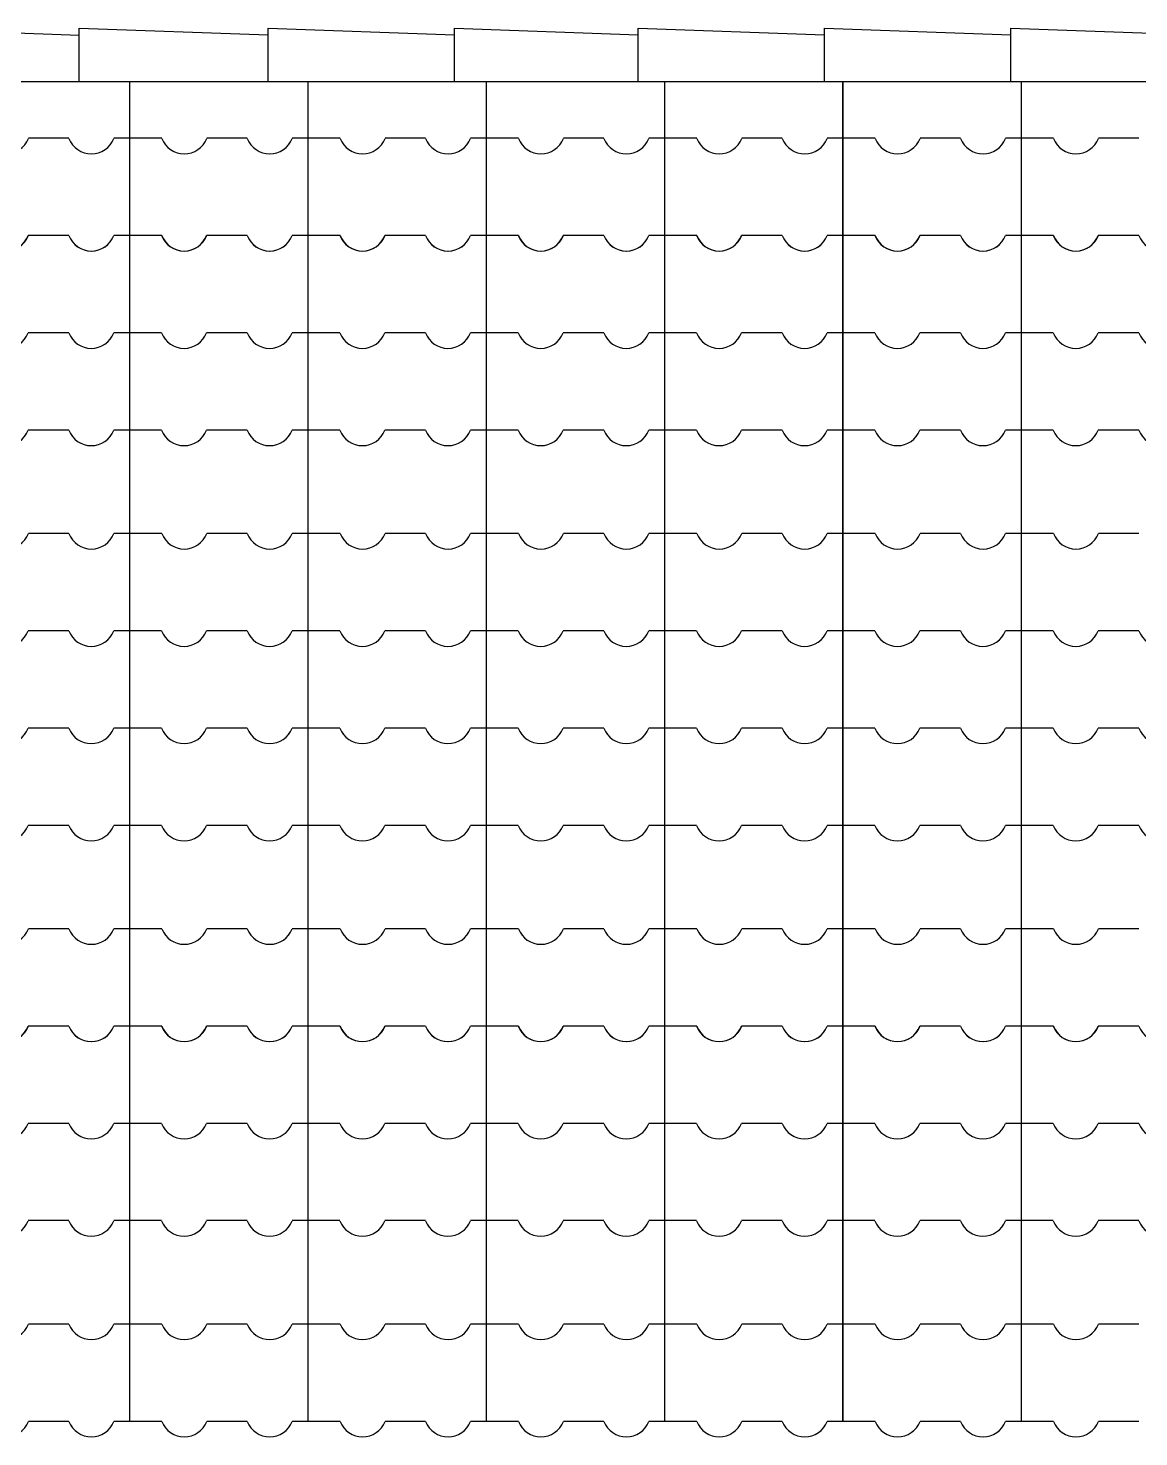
# Model space of a CAD drawing. Extents: x 359 to 444.1, y -24.8 to 1.
# Drawn here: x 373.444 to 374.815, y -7.025 to -5.287 of the extents above; entities that cross this region are included whole.
import ezdxf

# ---------------------------------------------------------------- set-up
doc = ezdxf.new("R2010")
doc.units = 0
doc.header["$LTSCALE"] = 20
doc.layers.add('CORTE', color=244, linetype='CONTINUOUS')
doc.layers.add('VISTAP', color=244, linetype='CONTINUOUS')

msp = doc.modelspace()

# ---------------------------------------------------------------- linework, layer by layer
at = {"layer": 'CORTE', "color": 1, "linetype": 'CONTINUOUS'}
for p, q in [((373.5692, -5.353), (373.5692, -5.5429)), ((373.7892, -5.353), (373.7892, -5.5429)), ((374.0092, -5.353), (374.0092, -5.5429)), ((374.2292, -5.353), (374.2292, -5.5429)), ((374.4492, -5.353), (374.4492, -5.5429)), ((374.6692, -5.353), (374.6692, -5.5429)), ((373.4947, -5.4229), (373.4446, -5.4229)), ((373.5694, -5.4229), (373.5501, -5.4229)), ((373.6092, -5.4229), (373.5694, -5.4229)), ((373.7147, -5.4229), (373.6646, -5.4229)), ((373.7894, -5.4229), (373.7701, -5.4229)), ((373.8292, -5.4229), (373.7894, -5.4229)), ((373.9347, -5.4229), (373.8846, -5.4229)), ((374.0094, -5.4229), (373.9901, -5.4229)), ((374.0094, -5.4229), (373.9901, -5.4229)), ((374.0492, -5.4229), (374.0094, -5.4229)), ((374.0492, -5.4229), (374.0094, -5.4229)), ((374.1547, -5.4229), (374.1046, -5.4229)), ((374.2294, -5.4229), (374.2101, -5.4229)), ((374.2692, -5.4229), (374.2294, -5.4229)), ((374.3747, -5.4229), (374.3246, -5.4229)), ((374.4494, -5.4229), (374.4301, -5.4229)), ((374.4892, -5.4229), (374.4494, -5.4229)), ((374.4892, -5.4229), (374.4494, -5.4229)), ((374.4892, -5.4229), (374.4494, -5.4229)), ((374.5947, -5.4229), (374.5446, -5.4229)), ((374.6694, -5.4229), (374.6501, -5.4229)), ((374.7092, -5.4229), (374.6694, -5.4229)), ((374.8147, -5.4229), (374.7646, -5.4229)), ((373.4945, -5.5429), (373.4444, -5.5429)), ((373.4947, -5.5429), (373.4446, -5.5429)), ((373.5692, -5.5429), (373.5499, -5.5429)), ((373.5694, -5.5429), (373.5501, -5.5429)), ((373.5692, -5.5429), (373.5692, -6.0305)), ((373.609, -5.5429), (373.5692, -5.5429)), ((373.6092, -5.5429), (373.5694, -5.5429)), ((373.7145, -5.5429), (373.6644, -5.5429)), ((373.7147, -5.5429), (373.6646, -5.5429)), ((373.7892, -5.5429), (373.7699, -5.5429)), ((373.7894, -5.5429), (373.7701, -5.5429)), ((373.7892, -5.5429), (373.7892, -6.0305)), ((373.829, -5.5429), (373.7892, -5.5429)), ((373.8292, -5.5429), (373.7894, -5.5429)), ((373.9345, -5.5429), (373.8844, -5.5429)), ((373.9347, -5.5429), (373.8846, -5.5429)), ((374.0092, -5.5429), (373.9899, -5.5429)), ((374.0092, -5.5429), (373.9899, -5.5429)), ((374.0094, -5.5429), (373.9901, -5.5429)), ((374.0094, -5.5429), (373.9901, -5.5429)), ((374.0092, -5.5429), (374.0092, -6.0305)), ((374.0092, -5.5429), (374.0092, -6.0305)), ((374.049, -5.5429), (374.0092, -5.5429)), ((374.049, -5.5429), (374.0092, -5.5429)), ((374.0492, -5.5429), (374.0094, -5.5429)), ((374.0492, -5.5429), (374.0094, -5.5429)), ((374.1545, -5.5429), (374.1044, -5.5429)), ((374.1547, -5.5429), (374.1046, -5.5429)), ((374.2292, -5.5429), (374.2099, -5.5429)), ((374.2294, -5.5429), (374.2101, -5.5429)), ((374.2292, -5.5429), (374.2292, -6.0305)), ((374.269, -5.5429), (374.2292, -5.5429)), ((374.2692, -5.5429), (374.2294, -5.5429)), ((374.3745, -5.5429), (374.3244, -5.5429)), ((374.3747, -5.5429), (374.3246, -5.5429)), ((374.4492, -5.5429), (374.4299, -5.5429)), ((374.4494, -5.5429), (374.4301, -5.5429)), ((374.4492, -5.5429), (374.4492, -6.0305)), ((374.4492, -5.5429), (374.4492, -6.0305)), ((374.4492, -5.5429), (374.4492, -6.0305)), ((374.489, -5.5429), (374.4492, -5.5429)), ((374.489, -5.5429), (374.4492, -5.5429)), ((374.4492, -5.5429), (374.4492, -5.9029)), ((374.4892, -5.5429), (374.4492, -5.5429)), ((374.489, -5.5429), (374.4492, -5.5429)), ((374.4892, -5.5429), (374.4494, -5.5429)), ((374.4892, -5.5429), (374.4494, -5.5429)), ((374.5945, -5.5429), (374.5444, -5.5429)), ((374.5947, -5.5429), (374.5446, -5.5429)), ((374.6692, -5.5429), (374.6499, -5.5429)), ((374.6694, -5.5429), (374.6501, -5.5429)), ((374.6692, -5.5429), (374.6692, -6.0305)), ((374.709, -5.5429), (374.6692, -5.5429)), ((374.7092, -5.5429), (374.6694, -5.5429)), ((374.8145, -5.5429), (374.7644, -5.5429)), ((374.8147, -5.5429), (374.7646, -5.5429)), ((373.4945, -5.6629), (373.4444, -5.6629)), ((373.5692, -5.6629), (373.5499, -5.6629)), ((373.609, -5.6629), (373.5692, -5.6629)), ((373.7145, -5.6629), (373.6644, -5.6629)), ((373.7892, -5.6629), (373.7699, -5.6629)), ((373.829, -5.6629), (373.7892, -5.6629)), ((373.9345, -5.6629), (373.8844, -5.6629)), ((374.0092, -5.6629), (373.9899, -5.6629)), ((374.0092, -5.6629), (373.9899, -5.6629)), ((374.049, -5.6629), (374.0092, -5.6629)), ((374.049, -5.6629), (374.0092, -5.6629)), ((374.1545, -5.6629), (374.1044, -5.6629)), ((374.2292, -5.6629), (374.2099, -5.6629)), ((374.269, -5.6629), (374.2292, -5.6629)), ((374.3745, -5.6629), (374.3244, -5.6629)), ((374.4492, -5.6629), (374.4299, -5.6629)), ((374.489, -5.6629), (374.4492, -5.6629)), ((374.489, -5.6629), (374.4492, -5.6629)), ((374.5945, -5.6629), (374.5444, -5.6629)), ((374.6692, -5.6629), (374.6499, -5.6629)), ((374.709, -5.6629), (374.6692, -5.6629)), ((374.8145, -5.6629), (374.7644, -5.6629)), ((373.4945, -5.7829), (373.4444, -5.7829)), ((373.5692, -5.7829), (373.5499, -5.7829)), ((373.609, -5.7829), (373.5692, -5.7829)), ((373.7145, -5.7829), (373.6644, -5.7829)), ((373.7892, -5.7829), (373.7699, -5.7829)), ((373.829, -5.7829), (373.7892, -5.7829)), ((373.9345, -5.7829), (373.8844, -5.7829)), ((374.0092, -5.7829), (373.9899, -5.7829)), ((374.0092, -5.7829), (373.9899, -5.7829)), ((374.049, -5.7829), (374.0092, -5.7829)), ((374.049, -5.7829), (374.0092, -5.7829)), ((374.1545, -5.7829), (374.1044, -5.7829)), ((374.2292, -5.7829), (374.2099, -5.7829)), ((374.269, -5.7829), (374.2292, -5.7829)), ((374.3745, -5.7829), (374.3244, -5.7829)), ((374.4492, -5.7829), (374.4299, -5.7829)), ((374.489, -5.7829), (374.4492, -5.7829)), ((374.489, -5.7829), (374.4492, -5.7829)), ((374.5945, -5.7829), (374.5444, -5.7829)), ((374.6692, -5.7829), (374.6499, -5.7829)), ((374.709, -5.7829), (374.6692, -5.7829)), ((374.8145, -5.7829), (374.7644, -5.7829)), ((373.5692, -5.797), (373.5692, -6.5181)), ((373.7892, -5.9051), (373.7892, -6.5181)), ((374.2292, -5.9051), (374.2292, -6.5181)), ((373.4947, -5.9105), (373.4446, -5.9105)), ((373.5694, -5.9105), (373.5501, -5.9105)), ((373.6092, -5.9105), (373.5694, -5.9105)), ((373.7147, -5.9105), (373.6646, -5.9105)), ((373.7894, -5.9105), (373.7701, -5.9105)), ((373.8292, -5.9105), (373.7894, -5.9105)), ((373.9347, -5.9105), (373.8846, -5.9105)), ((374.0094, -5.9105), (373.9901, -5.9105)), ((374.0094, -5.9105), (373.9901, -5.9105)), ((374.0492, -5.9105), (374.0094, -5.9105)), ((374.0492, -5.9105), (374.0094, -5.9105)), ((374.1547, -5.9105), (374.1046, -5.9105)), ((374.2294, -5.9105), (374.2101, -5.9105)), ((374.2692, -5.9105), (374.2294, -5.9105)), ((374.3747, -5.9105), (374.3246, -5.9105)), ((374.4494, -5.9105), (374.4301, -5.9105)), ((374.4892, -5.9105), (374.4494, -5.9105)), ((374.4892, -5.9105), (374.4494, -5.9105)), ((374.5947, -5.9105), (374.5446, -5.9105)), ((374.6694, -5.9105), (374.6501, -5.9105)), ((374.6692, -5.9087), (374.6692, -6.5181)), ((374.7092, -5.9105), (374.6694, -5.9105)), ((374.8147, -5.9105), (374.7646, -5.9105)), ((374.0092, -6.0132), (374.0092, -6.5181)), ((374.4492, -6.0132), (374.4492, -6.5181)), ((374.4492, -6.0184), (374.4492, -6.3905)), ((373.4945, -6.0305), (373.4444, -6.0305)), ((373.4945, -6.0305), (373.4444, -6.0305)), ((373.5692, -6.0305), (373.5499, -6.0305)), ((373.5692, -6.0305), (373.5499, -6.0305)), ((373.609, -6.0305), (373.5692, -6.0305)), ((373.609, -6.0305), (373.5692, -6.0305)), ((373.7145, -6.0305), (373.6644, -6.0305)), ((373.7145, -6.0305), (373.6644, -6.0305)), ((373.7892, -6.0305), (373.7699, -6.0305)), ((373.7892, -6.0305), (373.7699, -6.0305)), ((373.829, -6.0305), (373.7892, -6.0305)), ((373.829, -6.0305), (373.7892, -6.0305)), ((373.9345, -6.0305), (373.8844, -6.0305)), ((373.9345, -6.0305), (373.8844, -6.0305)), ((374.0092, -6.0305), (373.9899, -6.0305)), ((374.0092, -6.0305), (373.9899, -6.0305)), ((374.0092, -6.0305), (373.9899, -6.0305)), ((374.0092, -6.0305), (373.9899, -6.0305)), ((374.049, -6.0305), (374.0092, -6.0305)), ((374.049, -6.0305), (374.0092, -6.0305)), ((374.049, -6.0305), (374.0092, -6.0305)), ((374.049, -6.0305), (374.0092, -6.0305)), ((374.1545, -6.0305), (374.1044, -6.0305)), ((374.1545, -6.0305), (374.1044, -6.0305)), ((374.2292, -6.0305), (374.2099, -6.0305)), ((374.2292, -6.0305), (374.2099, -6.0305)), ((374.269, -6.0305), (374.2292, -6.0305)), ((374.269, -6.0305), (374.2292, -6.0305)), ((374.3745, -6.0305), (374.3244, -6.0305)), ((374.3745, -6.0305), (374.3244, -6.0305)), ((374.4492, -6.0305), (374.4299, -6.0305)), ((374.4492, -6.0305), (374.4299, -6.0305)), ((374.489, -6.0305), (374.4492, -6.0305)), ((374.489, -6.0305), (374.4492, -6.0305)), ((374.489, -6.0305), (374.4492, -6.0305)), ((374.489, -6.0305), (374.4492, -6.0305)), ((374.4492, -6.0305), (374.4492, -6.5181)), ((374.489, -6.0305), (374.4492, -6.0305)), ((374.489, -6.0305), (374.4492, -6.0305)), ((374.5945, -6.0305), (374.5444, -6.0305)), ((374.5945, -6.0305), (374.5444, -6.0305)), ((374.6692, -6.0305), (374.6499, -6.0305)), ((374.6692, -6.0305), (374.6499, -6.0305)), ((374.709, -6.0305), (374.6692, -6.0305)), ((374.709, -6.0305), (374.6692, -6.0305)), ((374.8145, -6.0305), (374.7644, -6.0305)), ((374.8145, -6.0305), (374.7644, -6.0305)), ((373.4945, -6.1505), (373.4444, -6.1505)), ((373.5692, -6.1505), (373.5499, -6.1505)), ((373.609, -6.1505), (373.5692, -6.1505)), ((373.7145, -6.1505), (373.6644, -6.1505)), ((373.7892, -6.1505), (373.7699, -6.1505)), ((373.829, -6.1505), (373.7892, -6.1505)), ((373.9345, -6.1505), (373.8844, -6.1505)), ((374.0092, -6.1505), (373.9899, -6.1505)), ((374.0092, -6.1505), (373.9899, -6.1505)), ((374.049, -6.1505), (374.0092, -6.1505)), ((374.049, -6.1505), (374.0092, -6.1505)), ((374.1545, -6.1505), (374.1044, -6.1505)), ((374.2292, -6.1505), (374.2099, -6.1505)), ((374.269, -6.1505), (374.2292, -6.1505)), ((374.3745, -6.1505), (374.3244, -6.1505)), ((374.4492, -6.1505), (374.4299, -6.1505)), ((374.489, -6.1505), (374.4492, -6.1505)), ((374.489, -6.1505), (374.4492, -6.1505)), ((374.489, -6.1505), (374.4492, -6.1505)), ((374.5945, -6.1505), (374.5444, -6.1505)), ((374.6692, -6.1505), (374.6499, -6.1505)), ((374.709, -6.1505), (374.6692, -6.1505)), ((374.8145, -6.1505), (374.7644, -6.1505)), ((373.4945, -6.2705), (373.4444, -6.2705)), ((373.5692, -6.2705), (373.5499, -6.2705)), ((373.609, -6.2705), (373.5692, -6.2705)), ((373.7145, -6.2705), (373.6644, -6.2705)), ((373.7892, -6.2705), (373.7699, -6.2705)), ((373.829, -6.2705), (373.7892, -6.2705)), ((373.9345, -6.2705), (373.8844, -6.2705)), ((374.0092, -6.2705), (373.9899, -6.2705)), ((374.0092, -6.2705), (373.9899, -6.2705)), ((374.049, -6.2705), (374.0092, -6.2705)), ((374.049, -6.2705), (374.0092, -6.2705)), ((374.1545, -6.2705), (374.1044, -6.2705)), ((374.2292, -6.2705), (374.2099, -6.2705)), ((374.269, -6.2705), (374.2292, -6.2705)), ((374.3745, -6.2705), (374.3244, -6.2705)), ((374.4492, -6.2705), (374.4299, -6.2705)), ((374.489, -6.2705), (374.4492, -6.2705)), ((374.489, -6.2705), (374.4492, -6.2705)), ((374.489, -6.2705), (374.4492, -6.2705)), ((374.5945, -6.2705), (374.5444, -6.2705)), ((374.6692, -6.2705), (374.6499, -6.2705)), ((374.709, -6.2705), (374.6692, -6.2705)), ((374.8145, -6.2705), (374.7644, -6.2705)), ((373.4947, -6.3981), (373.4446, -6.3981)), ((373.5694, -6.3981), (373.5501, -6.3981)), ((373.6092, -6.3981), (373.5694, -6.3981)), ((373.7147, -6.3981), (373.6646, -6.3981)), ((373.7894, -6.3981), (373.7701, -6.3981)), ((373.8292, -6.3981), (373.7894, -6.3981)), ((373.9347, -6.3981), (373.8846, -6.3981)), ((374.0094, -6.3981), (373.9901, -6.3981)), ((374.0094, -6.3981), (373.9901, -6.3981)), ((374.0492, -6.3981), (374.0094, -6.3981)), ((374.0492, -6.3981), (374.0094, -6.3981)), ((374.1547, -6.3981), (374.1046, -6.3981)), ((374.2294, -6.3981), (374.2101, -6.3981)), ((374.2692, -6.3981), (374.2294, -6.3981)), ((374.3747, -6.3981), (374.3246, -6.3981)), ((374.4494, -6.3981), (374.4301, -6.3981)), ((374.4892, -6.3981), (374.4494, -6.3981)), ((374.4892, -6.3981), (374.4494, -6.3981)), ((374.4892, -6.3981), (374.4494, -6.3981)), ((374.5947, -6.3981), (374.5446, -6.3981)), ((374.6694, -6.3981), (374.6501, -6.3981)), ((374.7092, -6.3981), (374.6694, -6.3981)), ((374.8147, -6.3981), (374.7646, -6.3981)), ((373.4945, -6.5181), (373.4444, -6.5181)), ((373.4947, -6.5181), (373.4446, -6.5181)), ((373.5692, -6.5181), (373.5499, -6.5181)), ((373.5694, -6.5181), (373.5501, -6.5181)), ((373.609, -6.5181), (373.5692, -6.5181)), ((373.5692, -6.5181), (373.5692, -7.0058)), ((373.6092, -6.5181), (373.5694, -6.5181)), ((373.7145, -6.5181), (373.6644, -6.5181)), ((373.7147, -6.5181), (373.6646, -6.5181)), ((373.7892, -6.5181), (373.7699, -6.5181)), ((373.7894, -6.5181), (373.7701, -6.5181)), ((373.829, -6.5181), (373.7892, -6.5181)), ((373.7892, -6.5181), (373.7892, -7.0058)), ((373.8292, -6.5181), (373.7894, -6.5181)), ((373.9345, -6.5181), (373.8844, -6.5181)), ((373.9347, -6.5181), (373.8846, -6.5181)), ((374.0092, -6.5181), (373.9899, -6.5181)), ((374.0092, -6.5181), (373.9899, -6.5181)), ((374.0094, -6.5181), (373.9901, -6.5181)), ((374.0094, -6.5181), (373.9901, -6.5181)), ((374.049, -6.5181), (374.0092, -6.5181)), ((374.0092, -6.5181), (374.0092, -7.0058)), ((374.0092, -6.5181), (374.0092, -7.0058)), ((374.049, -6.5181), (374.0092, -6.5181)), ((374.0492, -6.5181), (374.0094, -6.5181)), ((374.0492, -6.5181), (374.0094, -6.5181)), ((374.1545, -6.5181), (374.1044, -6.5181)), ((374.1547, -6.5181), (374.1046, -6.5181)), ((374.2292, -6.5181), (374.2099, -6.5181)), ((374.2294, -6.5181), (374.2101, -6.5181)), ((374.269, -6.5181), (374.2292, -6.5181)), ((374.2292, -6.5181), (374.2292, -7.0058)), ((374.2692, -6.5181), (374.2294, -6.5181)), ((374.3745, -6.5181), (374.3244, -6.5181)), ((374.3747, -6.5181), (374.3246, -6.5181)), ((374.4492, -6.5181), (374.4299, -6.5181)), ((374.4494, -6.5181), (374.4301, -6.5181)), ((374.4492, -6.5181), (374.4492, -7.0058)), ((374.489, -6.5181), (374.4492, -6.5181)), ((374.4892, -6.5181), (374.4492, -6.5181)), ((374.4492, -6.5181), (374.4492, -7.0058)), ((374.4492, -6.5181), (374.4492, -6.8781)), ((374.489, -6.5181), (374.4492, -6.5181)), ((374.489, -6.5181), (374.4492, -6.5181)), ((374.4492, -6.5181), (374.4492, -7.0058)), ((374.4892, -6.5181), (374.4494, -6.5181)), ((374.4892, -6.5181), (374.4494, -6.5181)), ((374.5945, -6.5181), (374.5444, -6.5181)), ((374.5947, -6.5181), (374.5446, -6.5181)), ((374.6692, -6.5181), (374.6499, -6.5181)), ((374.6694, -6.5181), (374.6501, -6.5181)), ((374.709, -6.5181), (374.6692, -6.5181)), ((374.6692, -6.5181), (374.6692, -7.0058)), ((374.7092, -6.5181), (374.6694, -6.5181)), ((374.8145, -6.5181), (374.7644, -6.5181)), ((374.8147, -6.5181), (374.7646, -6.5181)), ((373.4945, -6.6381), (373.4444, -6.6381)), ((373.5692, -6.6381), (373.5499, -6.6381)), ((373.609, -6.6381), (373.5692, -6.6381)), ((373.7145, -6.6381), (373.6644, -6.6381)), ((373.7892, -6.6381), (373.7699, -6.6381)), ((373.829, -6.6381), (373.7892, -6.6381)), ((373.9345, -6.6381), (373.8844, -6.6381)), ((374.0092, -6.6381), (373.9899, -6.6381)), ((374.0092, -6.6381), (373.9899, -6.6381)), ((374.049, -6.6381), (374.0092, -6.6381)), ((374.049, -6.6381), (374.0092, -6.6381)), ((374.1545, -6.6381), (374.1044, -6.6381)), ((374.2292, -6.6381), (374.2099, -6.6381)), ((374.269, -6.6381), (374.2292, -6.6381)), ((374.3745, -6.6381), (374.3244, -6.6381)), ((374.4492, -6.6381), (374.4299, -6.6381)), ((374.489, -6.6381), (374.4492, -6.6381)), ((374.489, -6.6381), (374.4492, -6.6381)), ((374.5945, -6.6381), (374.5444, -6.6381)), ((374.6692, -6.6381), (374.6499, -6.6381)), ((374.709, -6.6381), (374.6692, -6.6381)), ((374.8145, -6.6381), (374.7644, -6.6381)), ((373.4945, -6.7581), (373.4444, -6.7581)), ((373.5692, -6.7581), (373.5499, -6.7581)), ((373.609, -6.7581), (373.5692, -6.7581)), ((373.7145, -6.7581), (373.6644, -6.7581)), ((373.7892, -6.7581), (373.7699, -6.7581)), ((373.829, -6.7581), (373.7892, -6.7581)), ((373.9345, -6.7581), (373.8844, -6.7581)), ((374.0092, -6.7581), (373.9899, -6.7581)), ((374.0092, -6.7581), (373.9899, -6.7581)), ((374.049, -6.7581), (374.0092, -6.7581)), ((374.049, -6.7581), (374.0092, -6.7581)), ((374.1545, -6.7581), (374.1044, -6.7581)), ((374.2292, -6.7581), (374.2099, -6.7581)), ((374.269, -6.7581), (374.2292, -6.7581)), ((374.3745, -6.7581), (374.3244, -6.7581)), ((374.4492, -6.7581), (374.4299, -6.7581)), ((374.489, -6.7581), (374.4492, -6.7581)), ((374.489, -6.7581), (374.4492, -6.7581)), ((374.5945, -6.7581), (374.5444, -6.7581)), ((374.6692, -6.7581), (374.6499, -6.7581)), ((374.709, -6.7581), (374.6692, -6.7581)), ((374.8145, -6.7581), (374.7644, -6.7581)), ((373.4947, -6.8858), (373.4446, -6.8858)), ((373.5694, -6.8858), (373.5501, -6.8858)), ((373.6092, -6.8858), (373.5694, -6.8858)), ((373.7147, -6.8858), (373.6646, -6.8858)), ((373.7894, -6.8858), (373.7701, -6.8858)), ((373.8292, -6.8858), (373.7894, -6.8858)), ((373.9347, -6.8858), (373.8846, -6.8858)), ((374.0094, -6.8858), (373.9901, -6.8858)), ((374.0094, -6.8858), (373.9901, -6.8858)), ((374.0492, -6.8858), (374.0094, -6.8858)), ((374.0492, -6.8858), (374.0094, -6.8858)), ((374.1547, -6.8858), (374.1046, -6.8858)), ((374.2294, -6.8858), (374.2101, -6.8858)), ((374.2692, -6.8858), (374.2294, -6.8858)), ((374.3747, -6.8858), (374.3246, -6.8858)), ((374.4494, -6.8858), (374.4301, -6.8858)), ((374.4892, -6.8858), (374.4494, -6.8858)), ((374.4892, -6.8858), (374.4494, -6.8858)), ((374.5947, -6.8858), (374.5446, -6.8858)), ((374.6694, -6.8858), (374.6501, -6.8858)), ((374.7092, -6.8858), (374.6694, -6.8858)), ((374.8147, -6.8858), (374.7646, -6.8858)), ((373.4947, -7.0058), (373.4446, -7.0058)), ((373.5694, -7.0058), (373.5501, -7.0058)), ((373.6092, -7.0058), (373.5694, -7.0058)), ((373.7147, -7.0058), (373.6646, -7.0058)), ((373.7894, -7.0058), (373.7701, -7.0058)), ((373.8292, -7.0058), (373.7894, -7.0058)), ((373.9347, -7.0058), (373.8846, -7.0058)), ((374.0094, -7.0058), (373.9901, -7.0058)), ((374.0094, -7.0058), (373.9901, -7.0058)), ((374.0492, -7.0058), (374.0094, -7.0058)), ((374.0492, -7.0058), (374.0094, -7.0058)), ((374.1547, -7.0058), (374.1046, -7.0058)), ((374.2294, -7.0058), (374.2101, -7.0058)), ((374.2692, -7.0058), (374.2294, -7.0058)), ((374.3747, -7.0058), (374.3246, -7.0058)), ((374.4494, -7.0058), (374.4301, -7.0058)), ((374.4892, -7.0058), (374.4492, -7.0058)), ((374.4892, -7.0058), (374.4494, -7.0058)), ((374.5947, -7.0058), (374.5446, -7.0058)), ((374.6694, -7.0058), (374.6501, -7.0058)), ((374.7092, -7.0058), (374.6694, -7.0058)), ((374.8147, -7.0058), (374.7646, -7.0058))]:
    msp.add_line(p, q, dxfattribs=at)
for centre in [(373.4169, -5.4123), (373.5224, -5.4123), (373.6369, -5.4123), (373.7424, -5.4123), (373.8569, -5.4123), (373.9624, -5.4123), (373.9624, -5.4123), (374.0769, -5.4123), (374.1824, -5.4123), (374.2969, -5.4123), (374.4024, -5.4123), (374.5169, -5.4123), (374.6224, -5.4123), (374.7369, -5.4123), (373.4167, -5.5323), (373.4169, -5.5323), (373.5222, -5.5323), (373.5224, -5.5323), (373.6367, -5.5323), (373.6369, -5.5323), (373.7422, -5.5323), (373.7424, -5.5323), (373.8567, -5.5323), (373.8569, -5.5323), (373.9622, -5.5323), (373.9622, -5.5323), (373.9624, -5.5323), (373.9624, -5.5323), (374.0767, -5.5323), (374.0769, -5.5323), (374.1822, -5.5323), (374.1824, -5.5323), (374.2967, -5.5323), (374.2969, -5.5323), (374.4022, -5.5323), (374.4024, -5.5323), (374.5167, -5.5323), (374.5169, -5.5323), (374.6222, -5.5323), (374.6224, -5.5323), (374.7367, -5.5323), (374.7369, -5.5323), (374.8422, -5.5323), (373.4167, -5.6523), (373.5222, -5.6523), (373.6367, -5.6523), (373.7422, -5.6523), (373.8567, -5.6523), (373.9622, -5.6523), (373.9622, -5.6523), (374.0767, -5.6523), (374.1822, -5.6523), (374.2967, -5.6523), (374.4022, -5.6523), (374.5167, -5.6523), (374.6222, -5.6523), (374.7367, -5.6523), (374.8422, -5.6523), (373.4167, -5.7723), (373.5222, -5.7723), (373.6367, -5.7723), (373.7422, -5.7723), (373.8567, -5.7723), (373.9622, -5.7723), (373.9622, -5.7723), (374.0767, -5.7723), (374.1822, -5.7723), (374.2967, -5.7723), (374.4022, -5.7723), (374.5167, -5.7723), (374.6222, -5.7723), (374.7367, -5.7723), (374.8422, -5.7723), (374.8422, -5.7723), (374.8422, -5.7723), (373.4169, -5.8999), (373.5224, -5.8999), (373.6369, -5.8999), (373.7424, -5.8999), (373.8569, -5.8999), (373.9624, -5.8999), (373.9624, -5.8999), (374.0769, -5.8999), (374.1824, -5.8999), (374.2969, -5.8999), (374.4024, -5.8999), (374.5169, -5.8999), (374.6224, -5.8999), (374.7369, -5.8999), (373.4167, -6.0199), (373.4167, -6.0199), (373.5222, -6.0199), (373.5222, -6.0199), (373.6367, -6.0199), (373.6367, -6.0199), (373.7422, -6.0199), (373.7422, -6.0199), (373.8567, -6.0199), (373.8567, -6.0199), (373.9622, -6.0199), (373.9622, -6.0199), (373.9622, -6.0199), (373.9622, -6.0199), (374.0767, -6.0199), (374.0767, -6.0199), (374.1822, -6.0199), (374.1822, -6.0199), (374.2967, -6.0199), (374.2967, -6.0199), (374.4022, -6.0199), (374.4022, -6.0199), (374.5167, -6.0199), (374.5167, -6.0199), (374.6222, -6.0199), (374.6222, -6.0199), (374.7367, -6.0199), (374.7367, -6.0199), (374.8422, -6.0199), (374.8422, -6.0199), (373.4167, -6.1399), (373.5222, -6.1399), (373.6367, -6.1399), (373.7422, -6.1399), (373.8567, -6.1399), (373.9622, -6.1399), (373.9622, -6.1399), (374.0767, -6.1399), (374.1822, -6.1399), (374.2967, -6.1399), (374.4022, -6.1399), (374.5167, -6.1399), (374.6222, -6.1399), (374.7367, -6.1399), (374.8422, -6.1399), (373.4167, -6.2599), (373.5222, -6.2599), (373.6367, -6.2599), (373.7422, -6.2599), (373.8567, -6.2599), (373.9622, -6.2599), (373.9622, -6.2599), (374.0767, -6.2599), (374.1822, -6.2599), (374.2967, -6.2599), (374.4022, -6.2599), (374.5167, -6.2599), (374.6222, -6.2599), (374.7367, -6.2599), (374.8422, -6.2599), (373.4169, -6.3875), (373.5224, -6.3875), (373.6369, -6.3875), (373.7424, -6.3875), (373.8569, -6.3875), (373.9624, -6.3875), (373.9624, -6.3875), (374.0769, -6.3875), (374.1824, -6.3875), (374.2969, -6.3875), (374.4024, -6.3875), (374.5169, -6.3875), (374.6224, -6.3875), (374.7369, -6.3875), (373.4167, -6.5075), (373.4169, -6.5075), (373.5222, -6.5075), (373.5224, -6.5075), (373.6367, -6.5075), (373.6369, -6.5075), (373.7422, -6.5075), (373.7424, -6.5075), (373.8567, -6.5075), (373.8569, -6.5075), (373.9622, -6.5075), (373.9622, -6.5075), (373.9624, -6.5075), (373.9624, -6.5075), (374.0767, -6.5075), (374.0769, -6.5075), (374.1822, -6.5075), (374.1824, -6.5075), (374.2967, -6.5075), (374.2969, -6.5075), (374.4022, -6.5075), (374.4024, -6.5075), (374.5167, -6.5075), (374.5169, -6.5075), (374.6222, -6.5075), (374.6224, -6.5075), (374.7367, -6.5075), (374.7369, -6.5075), (374.8422, -6.5075), (373.4167, -6.6275), (373.5222, -6.6275), (373.6367, -6.6275), (373.7422, -6.6275), (373.8567, -6.6275), (373.9622, -6.6275), (373.9622, -6.6275), (374.0767, -6.6275), (374.1822, -6.6275), (374.2967, -6.6275), (374.4022, -6.6275), (374.5167, -6.6275), (374.6222, -6.6275), (374.7367, -6.6275), (374.8422, -6.6275), (373.4167, -6.7475), (373.5222, -6.7475), (373.6367, -6.7475), (373.7422, -6.7475), (373.8567, -6.7475), (373.9622, -6.7475), (373.9622, -6.7475), (374.0767, -6.7475), (374.1822, -6.7475), (374.2967, -6.7475), (374.4022, -6.7475), (374.5167, -6.7475), (374.6222, -6.7475), (374.7367, -6.7475), (374.8422, -6.7475), (373.4169, -6.8751), (373.5224, -6.8751), (373.6369, -6.8751), (373.7424, -6.8751), (373.8569, -6.8751), (373.9624, -6.8751), (373.9624, -6.8751), (374.0769, -6.8751), (374.1824, -6.8751), (374.2969, -6.8751), (374.4024, -6.8751), (374.5169, -6.8751), (374.6224, -6.8751), (374.7369, -6.8751), (373.4169, -6.9951), (373.5224, -6.9951), (373.6369, -6.9951), (373.7424, -6.9951), (373.8569, -6.9951), (373.9624, -6.9951), (373.9624, -6.9951), (374.0769, -6.9951), (374.1824, -6.9951), (374.2969, -6.9951), (374.4024, -6.9951), (374.5169, -6.9951), (374.6224, -6.9951), (374.7369, -6.9951)]:
    msp.add_arc(centre, 0.0297, 201.0517, 338.9483, dxfattribs=at)
at = {"layer": 'VISTAP', "color": 1, "linetype": 'CONTINUOUS'}
for p, q in [((373.2649, -5.287), (373.5072, -5.2957)), ((373.5072, -5.3529), (373.5072, -5.287)), ((373.5072, -5.287), (373.7403, -5.2954)), ((373.7403, -5.287), (373.9703, -5.2953)), ((373.7403, -5.3529), (373.7403, -5.287)), ((373.9703, -5.287), (374.1967, -5.2952)), ((373.9703, -5.3529), (373.9703, -5.287)), ((374.1967, -5.287), (374.4267, -5.2953)), ((374.1967, -5.3529), (374.1967, -5.287)), ((374.4267, -5.287), (374.6567, -5.2953)), ((374.4267, -5.3529), (374.4267, -5.287)), ((374.6567, -5.287), (374.8831, -5.2952)), ((374.6567, -5.3529), (374.6567, -5.287)), ((373.2224, -5.353), (373.4924, -5.353)), ((373.4524, -5.353), (376.499, -5.353)), ((374.4492, -5.5429), (374.4492, -5.353)), ((374.4492, -6.0305), (374.4492, -5.5429)), ((374.4492, -6.5181), (374.4492, -6.0305)), ((374.4492, -7.0058), (374.4492, -6.5181))]:
    msp.add_line(p, q, dxfattribs=at)

doc.saveas('drawing.dxf')
